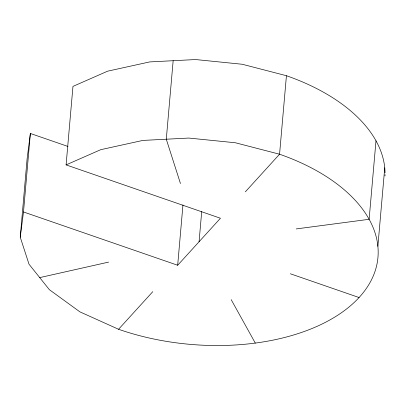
<?xml version="1.0" encoding="UTF-8"?>
<svg xmlns="http://www.w3.org/2000/svg" width="405" height="405" viewBox="0 0 405 405"><rect width="100%" height="100%" fill="white"/><g stroke="black" fill="none" stroke-linecap="round" stroke-linejoin="round"><path stroke-width="0.61" d="M30.365 133.463L23.495 211.962L177.679 265.255L220.452 218.244L66.096 164.891L72.966 86.392L107.614 71.179L149.713 61.914L195.645 59.555L242.276 64.263L286.431 75.72L279.561 154.219A179.572 102.997 5 0 1 359.068 297.528A179.572 102.997 5 0 1 118.569 329.28L79.901 311.86L49.349 289.666L29.008 264.202L20.25 237.208L27.12 158.709L30.365 133.463L68.015 146.473M173.158 60.709L166.288 139.214L180.458 183.536M177.679 265.255L182.954 204.97M199.068 241.75L201.705 211.607M375.992 140.798L369.127 219.297L296.242 228.921M377.88 246.291L384.75 167.791M20.25 237.208L23.495 211.962M118.569 329.28L152.786 291.671M245.344 191.828L279.561 154.219L235.411 142.768L188.776 138.059L142.849 140.419L100.749 149.678L66.096 164.891M39.715 277.607L108.596 262.111M290.355 273.775L359.068 297.528M231.189 299.654L255.287 343.086M286.431 75.72A179.572 102.997 5 0 1 385.039 172.803M385.039 174.692A179.572 102.997 5 0 1 385.003 175.947"/></g></svg>
